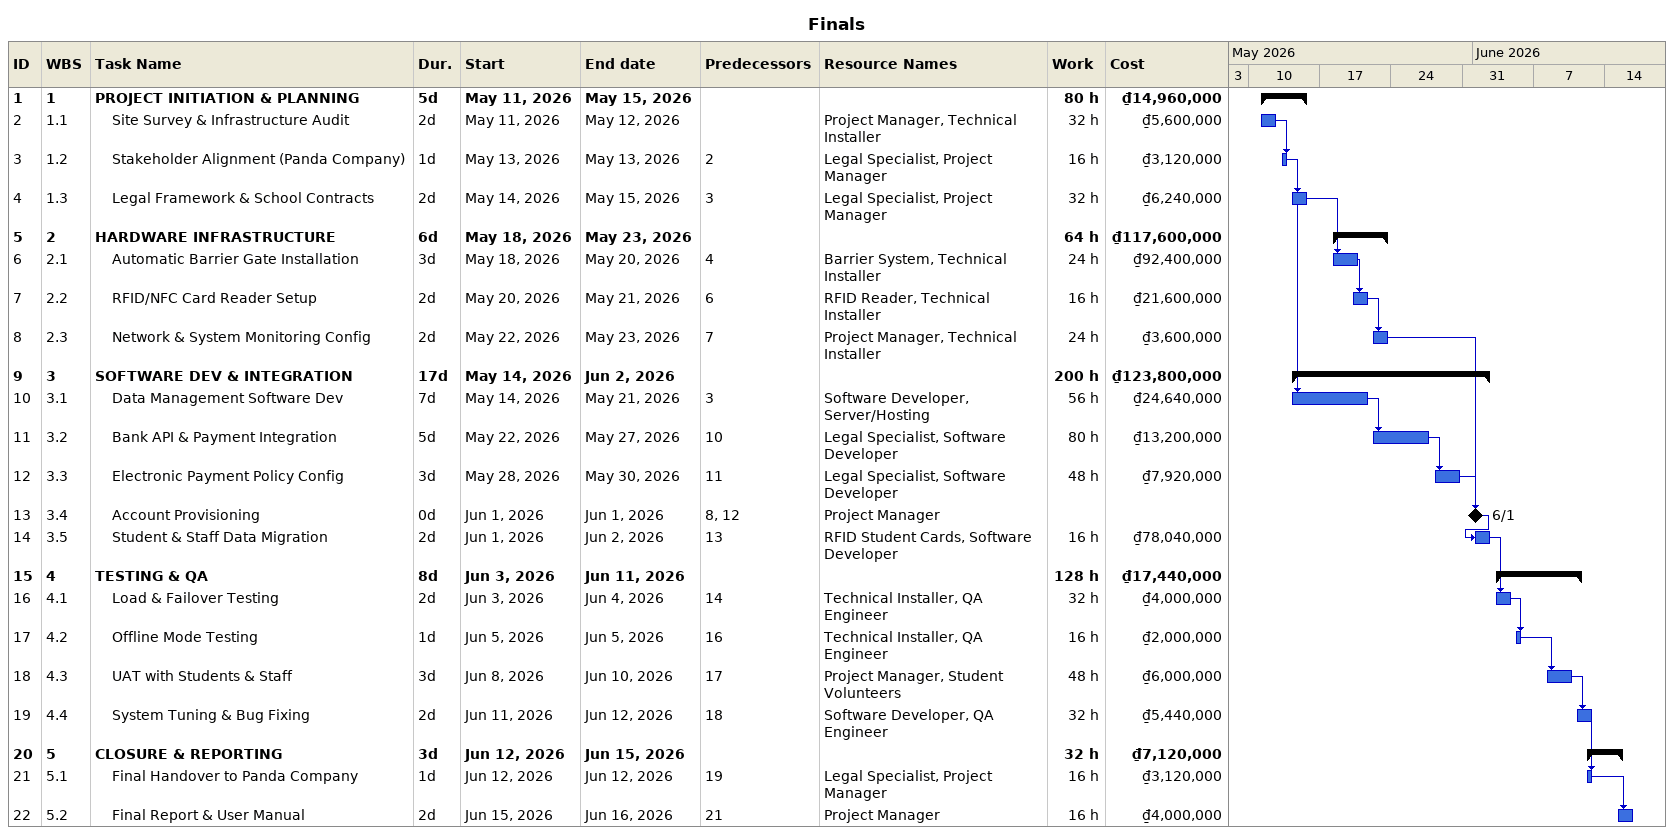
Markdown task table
Finals

| ID | WBS | Task | Duration | Start | Finish | Predecessors | Resources | Work (h) | Cost (₫) |
|---|---|---|---|---|---|---|---|---|---|
| 1 | 1 | **PROJECT INITIATION & PLANNING** | 5d | 2026-05-11 | 2026-05-15 |  |  | 80 | 14960000 |
| 2 | 1.1 | Site Survey & Infrastructure Audit | 2d | 2026-05-11 | 2026-05-12 |  | Project Manager, Technical Installer | 32 | 5600000 |
| 3 | 1.2 | Stakeholder Alignment (Panda Company) | 1d | 2026-05-13 | 2026-05-13 | 2 | Legal Specialist, Project Manager | 16 | 3120000 |
| 4 | 1.3 | Legal Framework & School Contracts | 2d | 2026-05-14 | 2026-05-15 | 3 | Legal Specialist, Project Manager | 32 | 6240000 |
| 5 | 2 | **HARDWARE INFRASTRUCTURE** | 6d | 2026-05-18 | 2026-05-23 |  |  | 64 | 117600000 |
| 6 | 2.1 | Automatic Barrier Gate Installation | 3d | 2026-05-18 | 2026-05-20 | 4 | Barrier System, Technical Installer | 24 | 92400000 |
| 7 | 2.2 | RFID/NFC Card Reader Setup | 2d | 2026-05-20 | 2026-05-21 | 6 | RFID Reader, Technical Installer | 16 | 21600000 |
| 8 | 2.3 | Network & System Monitoring Config | 2d | 2026-05-22 | 2026-05-23 | 7 | Project Manager, Technical Installer | 24 | 3600000 |
| 9 | 3 | **SOFTWARE DEV & INTEGRATION** | 17d | 2026-05-14 | 2026-06-02 |  |  | 200 | 123800000 |
| 10 | 3.1 | Data Management Software Dev | 7d | 2026-05-14 | 2026-05-21 | 3 | Software Developer, Server/Hosting | 56 | 24640000 |
| 11 | 3.2 | Bank API & Payment Integration | 5d | 2026-05-22 | 2026-05-27 | 10 | Legal Specialist, Software Developer | 80 | 13200000 |
| 12 | 3.3 | Electronic Payment Policy Config | 3d | 2026-05-28 | 2026-05-30 | 11 | Legal Specialist, Software Developer | 48 | 7920000 |
| 13 | 3.4 | Account Provisioning | 0d | 2026-06-01 | 2026-06-01 | 8, 12 | Project Manager |  |  |
| 14 | 3.5 | Student & Staff Data Migration | 2d | 2026-06-01 | 2026-06-02 | 13 | RFID Student Cards, Software Developer | 16 | 78040000 |
| 15 | 4 | **TESTING & QA** | 8d | 2026-06-03 | 2026-06-11 |  |  | 128 | 17440000 |
| 16 | 4.1 | Load & Failover Testing | 2d | 2026-06-03 | 2026-06-04 | 14 | Technical Installer, QA Engineer | 32 | 4000000 |
| 17 | 4.2 | Offline Mode Testing | 1d | 2026-06-05 | 2026-06-05 | 16 | Technical Installer, QA Engineer | 16 | 2000000 |
| 18 | 4.3 | UAT with Students & Staff | 3d | 2026-06-08 | 2026-06-10 | 17 | Project Manager, Student Volunteers | 48 | 6000000 |
| 19 | 4.4 | System Tuning & Bug Fixing | 2d | 2026-06-11 | 2026-06-12 | 18 | Software Developer, QA Engineer | 32 | 5440000 |
| 20 | 5 | **CLOSURE & REPORTING** | 3d | 2026-06-12 | 2026-06-15 |  |  | 32 | 7120000 |
| 21 | 5.1 | Final Handover to Panda Company | 1d | 2026-06-12 | 2026-06-12 | 19 | Legal Specialist, Project Manager | 16 | 3120000 |
| 22 | 5.2 | Final Report & User Manual | 2d | 2026-06-15 | 2026-06-16 | 21 | Project Manager | 16 | 4000000 |
